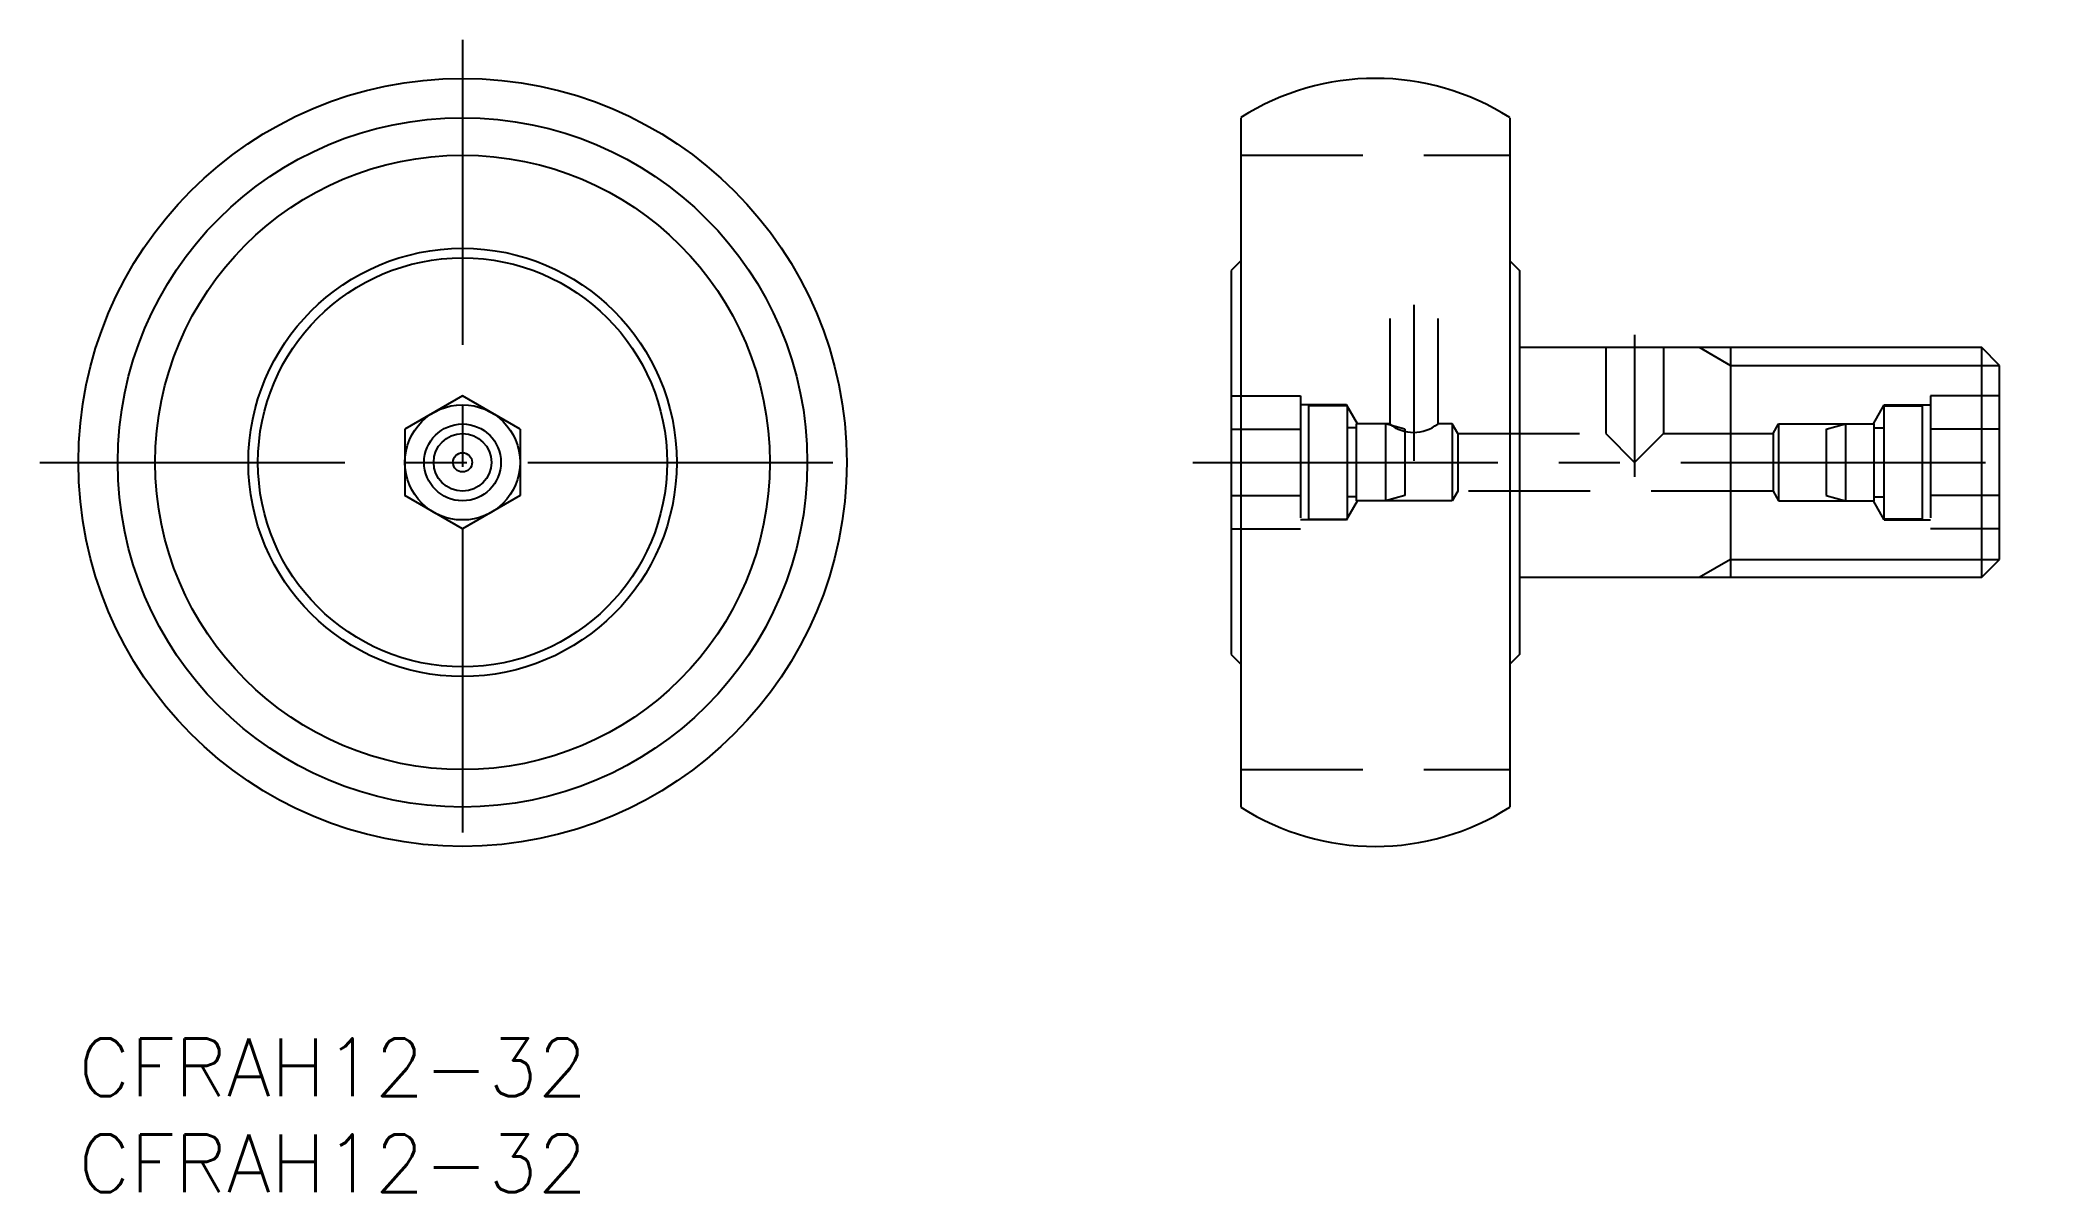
# Model space of a CAD drawing. Extents: x -2 to 102, y -8 to 52.
import ezdxf

# ---------------------------------------------------------------- set-up
doc = ezdxf.new("R2010")
doc.units = 0
doc.header["$LTSCALE"] = 0.5
doc.linetypes.add('CENTER', pattern=[50.8, 31.75, -6.35, 6.35, -6.35])
doc.linetypes.add('DASHED', pattern=[19.05, 12.7, -6.35])
for name, color, linetype in [('MSM_CENTER', 1, 'CENTER'), ('MSM_CONTINUOUS', 7, 'CONTINUOUS'), ('MSM_DASHED', 4, 'DASHED'), ('MSM_NARROW', 5, 'CONTINUOUS'), ('MSM_PART_NUMBER', 7, 'CONTINUOUS')]:
    doc.layers.add(name, color=color, linetype=linetype)
doc.styles.get("Standard").update_dxf_attribs({"font": 'txt.shx', "height": 3, "bigfont": 'bigfont.shx'})

# ---------------------------------------------------------------- blocks, each defined once
blk = doc.blocks.new('*U19')
at = {"layer": 'MSM_PART_NUMBER'}
blk.add_text('CFRAH12-32', height=3, dxfattribs=at).set_placement((0, -3))
blk = doc.blocks.new('*U20')
at = {"layer": 'MSM_PART_NUMBER'}
blk.add_text('CFRAH12-32', height=3, dxfattribs=at).set_placement((0, -8))

msp = doc.modelspace()

# ---------------------------------------------------------------- linework, layer by layer
at = {"layer": 'MSM_CENTER'}
for p, q in [((20, 52), (20, 8)), ((69.52, 38.21), (69.52, 30.08)), ((81.02, 36.65), (81.02, 29.25)), ((-2, 30), (42, 30)), ((58.02, 30), (102.02, 30))]:
    msp.add_line(p, q, dxfattribs=at)
at = {"layer": 'MSM_CONTINUOUS'}
for p, q in [((60.52, 47.95), (60.52, 12.05)), ((74.52, 47.95), (74.52, 12.05)), ((60.52, 40.5), (60.02, 40)), ((60.02, 40), (60.02, 20)), ((74.52, 40.5), (75.02, 40)), ((75.02, 40), (75.02, 20)), ((75.02, 36), (99.08, 36)), ((86.02, 36), (86.02, 24)), ((100.02, 35.05), (99.08, 36)), ((99.08, 36), (99.08, 24)), ((100.02, 24.95), (100.02, 35.05)), ((20, 33.46), (17, 31.73)), ((23, 31.73), (20, 33.46)), ((17, 31.73), (17, 28.27)), ((23, 31.73), (23, 28.27)), ((20, 26.54), (17, 28.27)), ((23, 28.27), (20, 26.54)), ((99.08, 24), (75.02, 24)), ((99.08, 24), (100.02, 24.95)), ((60.02, 20), (60.52, 19.5)), ((75.02, 20), (74.52, 19.5))]:
    msp.add_line(p, q, dxfattribs=at)
for radius in [20, 17.95, 16, 11.15, 10.65, 3, 2, 1.5, 0.5]:
    msp.add_circle((20, 30), radius, dxfattribs=at)
for centre, start, end in [((67.52, 37), 57.421, 122.579), ((67.52, 23), 237.421, 302.579)]:
    msp.add_arc(centre, 13, start, end, dxfattribs=at)
at = {"layer": 'MSM_DASHED'}
for p, q in [((60.52, 46), (74.52, 46)), ((68.27, 37.5), (68.27, 32)), ((70.77, 37.5), (70.77, 32)), ((79.52, 36), (79.52, 31.5)), ((82.52, 36), (82.52, 31.5)), ((60.02, 33.46), (63.62, 33.46)), ((63.62, 33.46), (63.62, 26.54)), ((96.42, 33.46), (96.42, 26.54)), ((100.02, 33.46), (96.42, 33.46)), ((66.02, 33), (63.62, 33)), ((64.05, 32.95), (64.05, 27.05)), ((66.05, 32.95), (64.05, 32.95)), ((66.6, 32), (66.02, 33)), ((66.02, 33), (66.02, 32.95)), ((66.05, 32.95), (66.05, 27.05)), ((93.45, 32), (94.02, 33)), ((94, 32.95), (94, 27.05)), ((94, 32.95), (96, 32.95)), ((94.02, 33), (94.02, 32.95)), ((94.02, 33), (96.42, 33)), ((96, 32.95), (96, 27.05)), ((60.02, 31.73), (63.62, 31.73)), ((66.55, 31.8), (66.05, 31.8)), ((68.27, 32), (66.55, 32)), ((66.55, 28), (66.55, 32)), ((68.05, 32), (68.05, 28)), ((69.05, 31.73), (68.05, 32)), ((69.05, 31.73), (69.05, 28.27)), ((71.52, 32), (70.77, 32)), ((71.52, 32), (71.52, 28)), ((71.81, 31.5), (71.52, 32)), ((71.81, 31.5), (79.52, 31.5)), ((71.81, 31.5), (71.81, 28.5)), ((79.52, 31.5), (81.02, 30)), ((81.02, 30), (82.52, 31.5)), ((82.52, 31.5), (88.24, 31.5)), ((88.24, 31.5), (88.52, 32)), ((88.24, 31.5), (88.24, 28.5)), ((88.52, 32), (88.52, 28)), ((88.52, 32), (93.5, 32)), ((91, 31.73), (92, 32)), ((91, 31.73), (91, 28.27)), ((92, 32), (92, 28)), ((93.5, 28), (93.5, 32)), ((93.5, 31.8), (94, 31.8)), ((100.02, 31.73), (96.42, 31.73)), ((60.02, 28.27), (63.62, 28.27)), ((66.55, 28.2), (66.05, 28.2)), ((69.05, 28.27), (68.05, 28)), ((71.81, 28.5), (71.52, 28)), ((88.24, 28.5), (71.81, 28.5)), ((88.24, 28.5), (88.52, 28)), ((91, 28.27), (92, 28)), ((93.5, 28.2), (94, 28.2)), ((100.02, 28.27), (96.42, 28.27)), ((64.05, 27.05), (66.05, 27.05)), ((66.02, 27), (66.6, 28)), ((66.02, 27.05), (66.02, 27)), ((71.52, 28), (66.55, 28)), ((88.52, 28), (93.5, 28)), ((94.02, 27), (93.45, 28)), ((96, 27.05), (94, 27.05)), ((94.02, 27.05), (94.02, 27)), ((60.02, 26.54), (63.62, 26.54)), ((66.02, 27), (63.62, 27)), ((94.02, 27), (96.42, 27)), ((100.02, 26.54), (96.42, 26.54)), ((60.52, 14), (74.52, 14))]:
    msp.add_line(p, q, dxfattribs=at)
msp.add_arc((69.52, 33.56), 2, 231.3562, 308.6438, dxfattribs=at)
at = {"layer": 'MSM_NARROW'}
for p, q in [((84.38, 36), (86.02, 35.05)), ((86.02, 35.05), (100.02, 35.05)), ((86.02, 24.95), (84.38, 24)), ((86.02, 24.95), (100.02, 24.95))]:
    msp.add_line(p, q, dxfattribs=at)

# ---------------------------------------------------------------- block references
at = {"layer": 'MSM_CONTINUOUS'}
for name in ['*U19', '*U20']:
    msp.add_blockref(name, (0, 0), dxfattribs=at)

doc.saveas('drawing.dxf')
